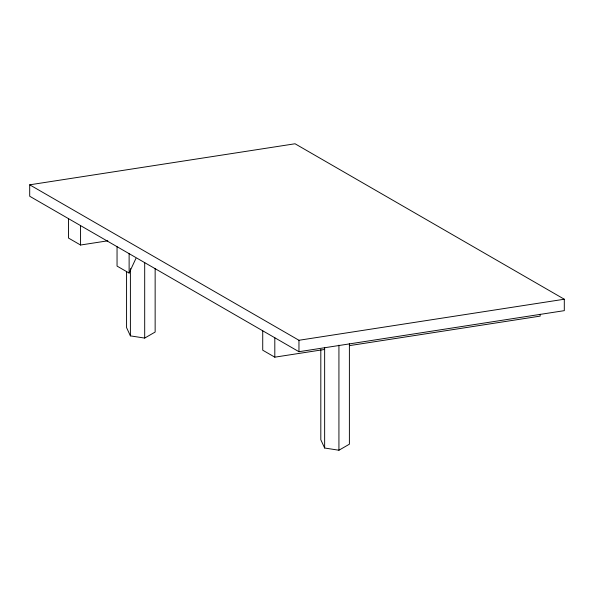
<?xml version="1.0" encoding="UTF-8"?>
<svg xmlns="http://www.w3.org/2000/svg" width="594" height="594" viewBox="0 0 594 594"><rect width="100%" height="100%" fill="white"/><g stroke="black" fill="none" stroke-linecap="round" stroke-linejoin="round"><path stroke-width="0.89" d="M117.048 246.681L117.048 266.09L129.121 273.062L135.937 258.39M126.574 271.436L126.574 327.628L130.398 335.877L144.691 338.083L155.145 332.046L155.145 268.488M320.812 349.502L320.812 439.768L324.643 448.017L338.929 450.23L349.391 444.193L349.391 343.785M29.7 184.816L295.04 143.77L564.3 299.228L564.3 310.655L298.96 351.707L29.7 196.25L29.7 184.816L298.96 340.273L564.3 299.228M68.488 218.644L68.488 238.053L80.561 245.025L107.818 240.808M262.726 330.784L262.726 350.2L274.807 357.172L324.643 349.458M349.391 345.634L540.146 316.119L540.146 314.271M338.929 345.166L338.929 450.23M324.643 347.609L324.643 448.017M298.96 340.273L298.96 351.707M274.807 337.756L274.807 357.172M144.691 262.555L144.691 338.083M130.398 268.637L130.398 335.877M129.121 253.653L129.121 273.062M80.561 225.616L80.561 245.025"/></g></svg>
